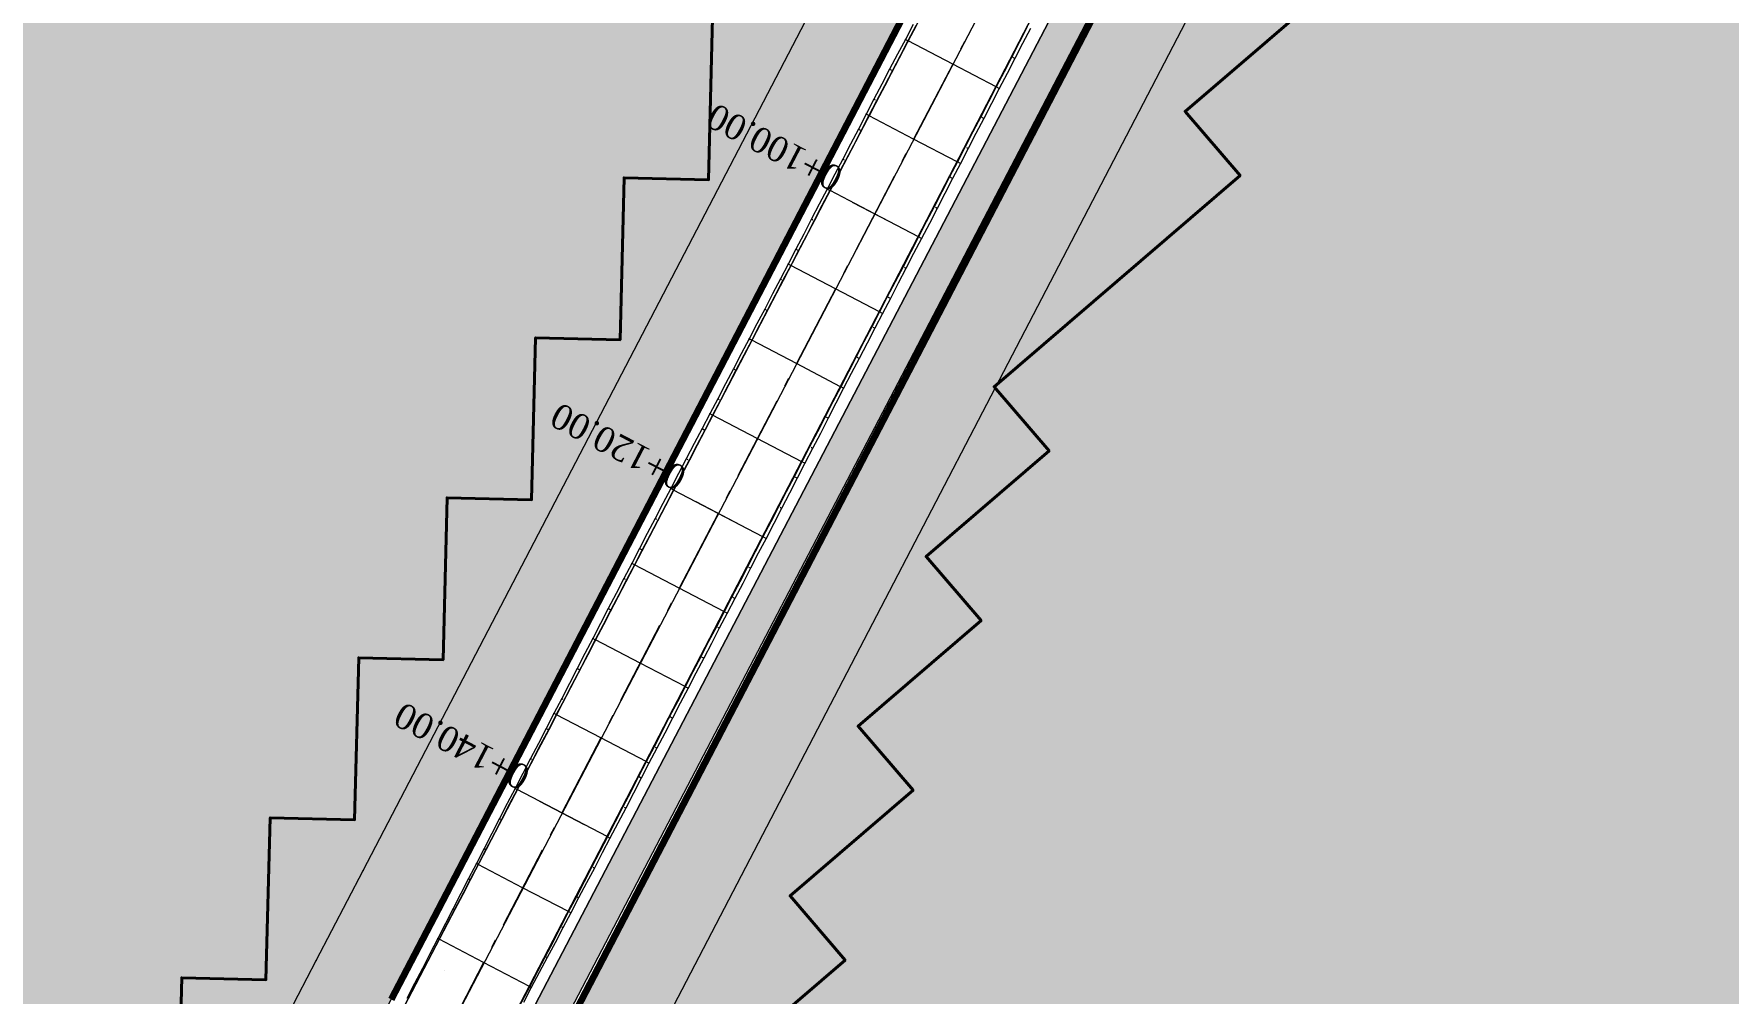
# Model space of a CAD drawing. Header units: metres. Extents: x 478603 to 489313, y 4282657 to 4289463.
# Drawn here: x 479404.6 to 479504.9, y 4286984.5 to 4287041.3 of the extents above; entities that cross this region are included whole.
import ezdxf

# ---------------------------------------------------------------- set-up
doc = ezdxf.new("R2010")
doc.units = ezdxf.units.M
for name, color, linetype, lineweight in [('ADAKENARI', 18, 'Continuous', 0), ('EKS_2', 5, 'Continuous', 0), ('EKSENLER', 3, 'Continuous', 0), ('HDA_2', 30, 'Continuous', 0), ('HDO_2', 30, 'Continuous', 0), ('KALDIRIM', 11, 'Continuous', 0), ('KYA_2', 1, 'Continuous', 20), ('KYO_2', 1, 'Continuous', 20), ('P_U_KNL', 143, 'Continuous', 0), ('PARSEL_ALAN', 254, 'Continuous', 0), ('PARSEL_SERA_ALAN', 9, 'Continuous', 40), ('PL_ALİNMAN', 1, 'Continuous', 0), ('PL_ENKESIT', 1, 'Continuous', 0), ('PL_KM', 4, 'Continuous', 0), ('PL_KMYAZI', 30, 'Continuous', 0), ('RAKORDMAN', 3, 'Continuous', 0), ('SEV_KYA_HDA', 3, 'Continuous', 0), ('SEV_KYO_HDO', 3, 'Continuous', 0), ('SNR_YAPIYAK', 18, 'Continuous', 0), ('YKA_2', 33, 'Continuous', 0), ('YKO_2', 33, 'Continuous', 0)]:
    doc.layers.add(name, color=color, linetype=linetype, lineweight=lineweight)
doc.styles.get("Standard").update_dxf_attribs({"font": 'times.ttf'})

msp = doc.modelspace()

# ---------------------------------------------------------------- hatches: boundary and pattern name
at = {"layer": 'P_U_KNL'}
msp.add_hatch(color=256, dxfattribs=at).paths.add_polyline_path([(479495.51, 4287101.89), (479494.67, 4287099.83), (479493.76, 4287097.81), (479492.76, 4287095.81), (479424.37, 4286964.91), (479323.79, 4286772.4), (479321.69, 4286767.97), (479319.96, 4286763.36), (479318.6, 4286758.63), (479317.63, 4286753.81), (479317.05, 4286748.92), (479316.86, 4286744), (479317.07, 4286739.09), (479317.68, 4286734.21), (479318.68, 4286729.39), (479320.06, 4286724.66), (479321.82, 4286720.07), (479323.95, 4286715.63), (479326.42, 4286711.38), (479329.23, 4286707.34), (479332.36, 4286703.54), (479335.78, 4286700), (479339.48, 4286696.76), (479343.41, 4286693.83), (479368.04, 4286676.98), (479369.17, 4286678.63), (479344.57, 4286695.46), (479340.74, 4286698.31), (479337.16, 4286701.45), (479333.85, 4286704.87), (479330.83, 4286708.55), (479328.11, 4286712.45), (479325.72, 4286716.57), (479323.66, 4286720.86), (479321.96, 4286725.3), (479320.62, 4286729.87), (479319.65, 4286734.53), (479319.07, 4286739.26), (479318.86, 4286744.01), (479319.04, 4286748.77), (479319.6, 4286753.49), (479320.54, 4286758.16), (479321.86, 4286762.73), (479323.54, 4286767.18), (479325.58, 4286771.51), (479426.15, 4286963.99), (479434.01, 4286979.05), (479438.91, 4286934.31), (479439.57, 4286929.81), (479440.57, 4286925.36), (479441.9, 4286920.99), (479443.56, 4286916.74), (479445.53, 4286912.62), (479447.8, 4286908.66), (479450.36, 4286904.88), (479453.18, 4286901.32), (479563.64, 4286772.19), (479564.25, 4286771.49), (479564.87, 4286770.78), (479565.5, 4286770.09), (479566.13, 4286769.4), (479566.77, 4286768.72), (479567.42, 4286768.04), (479568.08, 4286767.37), (479568.74, 4286766.71), (479589.57, 4286746.06), (479590.98, 4286747.48), (479570.15, 4286768.13), (479569.5, 4286768.78), (479568.86, 4286769.43), (479568.23, 4286770.09), (479567.6, 4286770.76), (479566.98, 4286771.44), (479566.37, 4286772.12), (479565.76, 4286772.8), (479565.16, 4286773.5), (479454.72, 4286902.59), (479451.97, 4286906.06), (479449.49, 4286909.72), (479447.3, 4286913.55), (479445.4, 4286917.53), (479443.8, 4286921.65), (479442.51, 4286925.87), (479441.54, 4286930.18), (479440.89, 4286934.56), (479435.68, 4286982.24), (479494.54, 4287094.9), (479495.56, 4287096.95), (479496.51, 4287099.04), (479497.38, 4287101.17), (479497.66, 4287101.94), (479495.73, 4287102.5)])
at = {"layer": 'PARSEL_ALAN'}
for points in [[(479399.4, 4286933.73), (479405.09, 4286944.62), (479409.71, 4286953.49), (479425.73, 4286984.15), (479428.51, 4286989.47), (479491.3, 4287110.04), (479490.44, 4287118.34), (479469.54, 4287142.67), (479288.02, 4287147.27), (479271.78, 4287100.28), (479266.55, 4287102.39), (479233.89, 4287039.6), (479214.83, 4286998.4)], [(479592.62, 4286750.32), (479589.1, 4286749.77), (479566.59, 4286772.32), (479454.72, 4286902.59), (479447.56, 4286913.69), (479444.08, 4286921.74), (479442.8, 4286925.95), (479441.19, 4286934.6), (479436.14, 4286978.83), (479435.99, 4286982.18), (479498.19, 4287101.62), (479503.67, 4287102.19), (479660.51, 4286910.63), (479663.1, 4286885.21)]]:
    msp.add_hatch(color=256, dxfattribs=at).paths.add_polyline_path(points)
at = {"layer": 'PARSEL_SERA_ALAN'}
for points in [[(479467.14, 4287135.44), (479465.74, 4287080.15), (479460.74, 4287080.27), (479460.5, 4287070.68), (479455.5, 4287070.8), (479455.01, 4287051.61), (479450.02, 4287051.73), (479449.77, 4287042.14), (479444.77, 4287042.26), (479444.53, 4287032.67), (479439.53, 4287032.79), (479439.29, 4287023.2), (479434.29, 4287023.32), (479434.05, 4287013.73), (479429.05, 4287013.85), (479428.81, 4287004.26), (479423.81, 4287004.38), (479423.57, 4286994.79), (479418.57, 4286994.91), (479418.32, 4286985.32), (479413.33, 4286985.44), (479413.08, 4286975.84), (479408.09, 4286975.97), (479407.84, 4286966.37), (479402.84, 4286966.5), (479402.6, 4286956.9), (479397.6, 4286957.03), (479397.36, 4286947.43), (479377.37, 4286947.94), (479377.61, 4286957.54), (479347.62, 4286958.3), (479347.86, 4286967.89), (479317.87, 4286968.65), (479318.11, 4286978.25), (479288.12, 4286979.01), (479288.37, 4286988.61), (479258.38, 4286989.37), (479258.62, 4286998.96), (479228.63, 4286999.72), (479228.87, 4287009.32), (479233.87, 4287009.19), (479234.36, 4287028.39), (479239.35, 4287028.26), (479239.6, 4287037.86), (479244.6, 4287037.73), (479244.84, 4287047.33), (479249.84, 4287047.2), (479250.08, 4287056.8), (479255.08, 4287056.67), (479255.32, 4287066.27), (479260.32, 4287066.14), (479260.56, 4287075.74), (479265.56, 4287075.61), (479265.8, 4287085.21), (479270.8, 4287085.08), (479275.8, 4287084.95), (479276.04, 4287094.55), (479281.04, 4287094.43), (479281.29, 4287104.02), (479286.28, 4287103.9), (479286.77, 4287123.09), (479291.77, 4287122.96), (479292.25, 4287142.16), (479467.2, 4287137.73)], [(479461.8, 4286902.1), (479476.36, 4286914.61), (479447.05, 4286948.75), (479454.33, 4286955.01), (479444.56, 4286966.39), (479451.84, 4286972.64), (479445.33, 4286980.23), (479452.61, 4286986.48), (479449.35, 4286990.28), (479456.64, 4286996.53), (479453.38, 4287000.32), (479460.66, 4287006.58), (479457.41, 4287010.37), (479464.69, 4287016.62), (479461.43, 4287020.42), (479476, 4287032.93), (479472.74, 4287036.72), (479487.31, 4287049.23), (479480.79, 4287056.81), (479495.36, 4287069.32), (479492.1, 4287073.12), (479499.39, 4287079.37), (479506.67, 4287085.62), (479594.62, 4286983.2), (479587.33, 4286976.95), (479655.74, 4286897.29), (479648.46, 4286891.03), (479654.97, 4286883.45), (479647.69, 4286877.19), (479650.94, 4286873.4), (479636.38, 4286860.89), (479639.63, 4286857.1), (479632.35, 4286850.84), (479635.61, 4286847.05), (479628.33, 4286840.8), (479631.58, 4286837), (479617.02, 4286824.49), (479620.27, 4286820.7), (479612.99, 4286814.45), (479616.25, 4286810.65), (479608.96, 4286804.4), (479612.22, 4286800.61), (479597.66, 4286788.1), (479600.91, 4286784.31), (479593.63, 4286778.05), (479596.89, 4286774.26), (479589.6, 4286768), (479576.57, 4286783.18), (479569.29, 4286776.92)]]:
    msp.add_hatch(color=256, dxfattribs=at).paths.add_polyline_path(points)

# ---------------------------------------------------------------- linework, layer by layer
at = {"layer": 'ADAKENARI', "lineweight": 100}
for p, q in [((479491.3, 4287110.04), (479428.51, 4286989.47)), ((479435.99, 4286982.18), (479498.19, 4287101.62)), ((479428.51, 4286989.47), (479425.73, 4286984.15))]:
    msp.add_line(p, q, dxfattribs=at)
at = {"layer": 'EKS_2'}
for p in [(479458.99, 4287039.51, 922.11), (479456.67, 4287035.08, 922.2), (479454.36, 4287030.65, 922.28), (479452.04, 4287026.22, 922.37), (479449.73, 4287021.79, 922.46), (479447.41, 4287017.35, 922.54), (479445.1, 4287012.92, 922.63), (479442.78, 4287008.49, 922.71), (479440.47, 4287004.06, 922.8), (479438.15, 4286999.63, 922.89), (479435.84, 4286995.2, 922.97), (479433.52, 4286990.76, 923.06), (479431.21, 4286986.33, 923.14)]:
    msp.add_point(p, dxfattribs=at)
at = {"layer": 'EKSENLER'}
msp.add_line((479500.65, 4287119.29), (479303.07, 4286740.8), dxfattribs=at)
at = {"layer": 'HDA_2'}
msp.add_polyline3d([(479456.8, 4287041.79, 921.98), (479456.33, 4287040.9, 922), (479455.87, 4287040.01, 922.02), (479455.41, 4287039.13, 922.04), (479454.95, 4287038.24, 922.05), (479454.48, 4287037.35, 922.07), (479454.02, 4287036.47, 922.09), (479453.56, 4287035.58, 922.1), (479453.1, 4287034.69, 922.12), (479452.63, 4287033.81, 922.14), (479452.17, 4287032.92, 922.16), (479451.71, 4287032.04, 922.17), (479451.24, 4287031.15, 922.19), (479450.78, 4287030.26, 922.21), (479450.32, 4287029.38, 922.23), (479449.86, 4287028.49, 922.24), (479449.39, 4287027.6, 922.26), (479448.93, 4287026.72, 922.28), (479448.47, 4287025.83, 922.29), (479448, 4287024.94, 922.31), (479447.54, 4287024.06, 922.33), (479447.08, 4287023.17, 922.35), (479446.62, 4287022.28, 922.36), (479446.15, 4287021.4, 922.38), (479445.69, 4287020.51, 922.4), (479445.23, 4287019.62, 922.41), (479444.77, 4287018.74, 922.43), (479444.3, 4287017.85, 922.45), (479443.84, 4287016.97, 922.47), (479443.38, 4287016.08, 922.48), (479442.91, 4287015.19, 922.5), (479442.45, 4287014.31, 922.52), (479441.99, 4287013.42, 922.54), (479441.53, 4287012.53, 922.55), (479441.06, 4287011.65, 922.57), (479440.6, 4287010.76, 922.59), (479440.14, 4287009.87, 922.6), (479439.67, 4287008.99, 922.62), (479439.21, 4287008.1, 922.64), (479438.75, 4287007.21, 922.66), (479438.29, 4287006.33, 922.67), (479437.82, 4287005.44, 922.69), (479437.36, 4287004.55, 922.71), (479436.9, 4287003.67, 922.73), (479436.44, 4287002.78, 922.74), (479435.97, 4287001.89, 922.76), (479435.51, 4287001.01, 922.78), (479435.05, 4287000.12, 922.79), (479434.58, 4286999.24, 922.81), (479434.12, 4286998.35, 922.83), (479433.66, 4286997.46, 922.85), (479433.2, 4286996.58, 922.86), (479432.73, 4286995.69, 922.88), (479432.27, 4286994.8, 922.9), (479431.81, 4286993.92, 922.91), (479431.34, 4286993.03, 922.93), (479430.88, 4286992.14, 922.95), (479430.42, 4286991.26, 922.97), (479429.96, 4286990.37, 922.98), (479429.49, 4286989.48, 923), (479429.03, 4286988.6, 923.02), (479428.57, 4286987.71, 923.04), (479428.11, 4286986.82, 923.05), (479427.64, 4286985.94, 923.07), (479427.18, 4286985.05, 923.09), (479426.72, 4286984.17, 923.1)], dxfattribs=at)
for p in [(479456.33, 4287040.9, 922), (479454.02, 4287036.47, 922.09), (479451.71, 4287032.04, 922.17), (479449.39, 4287027.6, 922.26), (479447.08, 4287023.17, 922.35), (479444.77, 4287018.74, 922.43), (479442.45, 4287014.31, 922.52), (479440.14, 4287009.87, 922.6), (479437.82, 4287005.44, 922.69), (479435.51, 4287001.01, 922.78), (479433.2, 4286996.58, 922.86), (479430.88, 4286992.14, 922.95), (479428.57, 4286987.71, 923.04)]:
    msp.add_point(p, dxfattribs=at)
at = {"layer": 'HDO_2'}
msp.add_polyline3d([(479463.4, 4287041.72, 921.93), (479462.94, 4287040.83, 921.95), (479462.48, 4287039.95, 921.97), (479462.02, 4287039.06, 921.99), (479461.56, 4287038.17, 922), (479461.1, 4287037.28, 922.02), (479460.64, 4287036.4, 922.04), (479460.18, 4287035.51, 922.05), (479459.72, 4287034.62, 922.07), (479459.26, 4287033.73, 922.09), (479458.8, 4287032.84, 922.11), (479458.34, 4287031.96, 922.12), (479457.88, 4287031.07, 922.14), (479457.42, 4287030.18, 922.16), (479456.96, 4287029.29, 922.17), (479456.5, 4287028.41, 922.19), (479456.04, 4287027.52, 922.21), (479455.57, 4287026.63, 922.23), (479455.11, 4287025.74, 922.24), (479454.65, 4287024.86, 922.26), (479454.19, 4287023.97, 922.28), (479453.73, 4287023.08, 922.29), (479453.27, 4287022.19, 922.31), (479452.81, 4287021.3, 922.33), (479452.35, 4287020.42, 922.35), (479451.89, 4287019.53, 922.36), (479451.43, 4287018.64, 922.38), (479450.97, 4287017.75, 922.4), (479450.51, 4287016.87, 922.42), (479450.05, 4287015.98, 922.43), (479449.59, 4287015.09, 922.45), (479449.13, 4287014.2, 922.47), (479448.67, 4287013.31, 922.48), (479448.21, 4287012.43, 922.5), (479447.75, 4287011.54, 922.52), (479447.29, 4287010.65, 922.54), (479446.83, 4287009.76, 922.55), (479446.37, 4287008.88, 922.57), (479445.91, 4287007.99, 922.59), (479445.45, 4287007.1, 922.6), (479444.99, 4287006.21, 922.62), (479444.53, 4287005.33, 922.64), (479444.06, 4287004.44, 922.66), (479443.6, 4287003.55, 922.67), (479443.14, 4287002.66, 922.69), (479442.68, 4287001.77, 922.71), (479442.22, 4287000.89, 922.72), (479441.76, 4287000, 922.74), (479441.3, 4286999.11, 922.76), (479440.84, 4286998.22, 922.78), (479440.38, 4286997.34, 922.79), (479439.92, 4286996.45, 922.81), (479439.46, 4286995.56, 922.83), (479439, 4286994.67, 922.84), (479438.54, 4286993.78, 922.86), (479438.08, 4286992.9, 922.88), (479437.62, 4286992.01, 922.9), (479437.16, 4286991.12, 922.91), (479436.7, 4286990.23, 922.93), (479436.24, 4286989.35, 922.95), (479435.78, 4286988.46, 922.96), (479435.32, 4286987.57, 922.98), (479434.86, 4286986.68, 923), (479434.4, 4286985.8, 923.02), (479433.94, 4286984.91, 923.03), (479433.48, 4286984.02, 923.05)], dxfattribs=at)
for p in [(479461.56, 4287038.17, 922), (479459.26, 4287033.73, 922.09), (479456.96, 4287029.29, 922.17), (479454.65, 4287024.86, 922.26), (479452.35, 4287020.42, 922.35), (479450.05, 4287015.98, 922.43), (479447.75, 4287011.54, 922.52), (479445.45, 4287007.1, 922.6), (479443.14, 4287002.66, 922.69), (479440.84, 4286998.22, 922.78), (479438.54, 4286993.78, 922.86), (479436.24, 4286989.35, 922.95), (479433.94, 4286984.91, 923.03)]:
    msp.add_point(p, dxfattribs=at)
at = {"layer": 'KALDIRIM'}
for p, q in [((479491.76, 4287108.73), (479141.95, 4286438.66)), ((479432.85, 4286982.9), (479495.47, 4287103.56))]:
    msp.add_line(p, q, dxfattribs=at)
msp.add_arc((479424.46, 4286988.19), 5, 332.4142, 332.4897, dxfattribs=at)
at = {"layer": 'KYA_2'}
msp.add_polyline3d([(479456.64, 4287041.87, 923.73), (479456.18, 4287040.98, 923.76), (479455.72, 4287040.1, 923.79), (479455.25, 4287039.21, 923.81), (479454.79, 4287038.32, 923.84), (479454.32, 4287037.44, 923.86), (479453.86, 4287036.55, 923.89), (479453.4, 4287035.66, 923.91), (479452.93, 4287034.78, 923.93), (479452.47, 4287033.89, 923.95), (479452.01, 4287033.01, 923.97), (479451.55, 4287032.12, 923.99), (479451.08, 4287031.23, 923.99), (479450.62, 4287030.35, 924), (479450.16, 4287029.46, 924), (479449.7, 4287028.57, 924.01), (479449.24, 4287027.68, 924.02), (479448.78, 4287026.8, 924.03), (479448.31, 4287025.91, 924.04), (479447.85, 4287025.02, 924.05), (479447.39, 4287024.14, 924.07), (479446.93, 4287023.25, 924.08), (479446.46, 4287022.36, 924.11), (479446, 4287021.48, 924.14), (479445.53, 4287020.59, 924.17), (479445.07, 4287019.71, 924.2), (479444.61, 4287018.82, 924.23), (479444.14, 4287017.94, 924.26), (479443.68, 4287017.05, 924.29), (479443.21, 4287016.16, 924.32), (479442.75, 4287015.28, 924.34), (479442.29, 4287014.39, 924.37), (479441.82, 4287013.5, 924.38), (479441.36, 4287012.62, 924.4), (479440.9, 4287011.73, 924.41), (479440.44, 4287010.84, 924.42), (479439.98, 4287009.96, 924.43), (479439.51, 4287009.07, 924.42), (479439.05, 4287008.18, 924.42), (479438.59, 4287007.3, 924.42), (479438.13, 4287006.41, 924.41), (479437.67, 4287005.52, 924.41), (479437.21, 4287004.63, 924.4), (479436.75, 4287003.74, 924.39), (479436.29, 4287002.86, 924.38), (479435.83, 4287001.97, 924.37), (479435.37, 4287001.08, 924.36), (479434.91, 4287000.19, 924.35), (479434.45, 4286999.31, 924.35), (479433.99, 4286998.42, 924.34), (479433.53, 4286997.53, 924.33), (479433.07, 4286996.64, 924.32), (479432.61, 4286995.75, 924.28), (479432.15, 4286994.87, 924.24), (479431.69, 4286993.98, 924.2), (479431.24, 4286993.09, 924.16), (479430.78, 4286992.2, 924.12), (479430.32, 4286991.31, 924.08), (479429.86, 4286990.42, 924.04), (479429.41, 4286989.53, 924), (479428.95, 4286988.64, 923.96), (479428.49, 4286987.75, 923.92), (479428.03, 4286986.86, 923.88), (479427.58, 4286985.98, 923.84), (479427.12, 4286985.09, 923.8), (479426.66, 4286984.2, 923.76)], dxfattribs=at)
for p in [(479456.18, 4287040.98, 923.76), (479453.86, 4287036.55, 923.89), (479451.55, 4287032.12, 923.99), (479449.24, 4287027.68, 924.02), (479446.93, 4287023.25, 924.08), (479444.61, 4287018.82, 924.23), (479442.29, 4287014.39, 924.37), (479439.98, 4287009.96, 924.43), (479437.67, 4287005.52, 924.41), (479435.37, 4287001.08, 924.36), (479433.07, 4286996.64, 924.32), (479430.78, 4286992.2, 924.12), (479428.49, 4286987.75, 923.92)]:
    msp.add_point(p, dxfattribs=at)
at = {"layer": 'KYO_2'}
msp.add_polyline3d([(479463.58, 4287041.63, 923.95), (479463.12, 4287040.74, 923.97), (479462.66, 4287039.85, 924), (479462.2, 4287038.96, 924.02), (479461.74, 4287038.08, 924.04), (479461.28, 4287037.19, 924.07), (479460.82, 4287036.3, 924.09), (479460.36, 4287035.41, 924.11), (479459.9, 4287034.52, 924.13), (479459.44, 4287033.64, 924.15), (479458.98, 4287032.75, 924.16), (479458.52, 4287031.86, 924.18), (479458.06, 4287030.97, 924.19), (479457.6, 4287030.09, 924.2), (479457.14, 4287029.2, 924.21), (479456.67, 4287028.31, 924.22), (479456.21, 4287027.42, 924.23), (479455.75, 4287026.54, 924.23), (479455.29, 4287025.65, 924.24), (479454.83, 4287024.76, 924.25), (479454.37, 4287023.88, 924.26), (479453.91, 4287022.99, 924.27), (479453.45, 4287022.1, 924.27), (479452.98, 4287021.21, 924.28), (479452.52, 4287020.33, 924.29), (479452.06, 4287019.44, 924.32), (479451.6, 4287018.55, 924.34), (479451.15, 4287017.66, 924.37), (479450.69, 4287016.77, 924.4), (479450.23, 4287015.89, 924.42), (479449.77, 4287015, 924.45), (479449.31, 4287014.11, 924.48), (479448.85, 4287013.22, 924.5), (479448.39, 4287012.33, 924.53), (479447.93, 4287011.44, 924.56), (479447.47, 4287010.56, 924.57), (479447.01, 4287009.67, 924.59), (479446.55, 4287008.78, 924.6), (479446.09, 4287007.89, 924.62), (479445.63, 4287007.01, 924.63), (479445.16, 4287006.12, 924.62), (479444.7, 4287005.23, 924.61), (479444.24, 4287004.35, 924.6), (479443.77, 4287003.46, 924.6), (479443.31, 4287002.57, 924.59), (479442.85, 4287001.69, 924.59), (479442.39, 4287000.8, 924.6), (479441.93, 4286999.91, 924.6), (479441.47, 4286999.03, 924.61), (479441, 4286998.14, 924.61), (479440.54, 4286997.25, 924.61), (479440.08, 4286996.36, 924.61), (479439.62, 4286995.48, 924.6), (479439.16, 4286994.59, 924.6), (479438.69, 4286993.7, 924.6), (479438.23, 4286992.82, 924.56), (479437.77, 4286991.93, 924.53), (479437.3, 4286991.05, 924.49), (479436.83, 4286990.16, 924.45), (479436.37, 4286989.28, 924.42), (479435.9, 4286988.39, 924.36), (479435.44, 4286987.51, 924.3), (479434.97, 4286986.63, 924.25), (479434.5, 4286985.74, 924.19), (479434.03, 4286984.86, 924.14), (479433.57, 4286983.97, 924.09)], dxfattribs=at)
for p in [(479461.74, 4287038.08, 924.04), (479459.44, 4287033.64, 924.15), (479457.14, 4287029.2, 924.21), (479454.83, 4287024.76, 924.25), (479452.52, 4287020.33, 924.29), (479450.23, 4287015.89, 924.42), (479447.93, 4287011.44, 924.56), (479445.63, 4287007.01, 924.63), (479443.31, 4287002.57, 924.59), (479441, 4286998.14, 924.61), (479438.69, 4286993.7, 924.6), (479436.37, 4286989.28, 924.42), (479434.03, 4286984.86, 924.14)]:
    msp.add_point(p, dxfattribs=at)
at = {"layer": 'P_U_KNL'}
for points in [[(479565.16, 4286773.5, 0), (479454.72, 4286902.59, 0), (479451.97, 4286906.06, 0), (479449.49, 4286909.72, 0), (479447.3, 4286913.55, 0), (479445.4, 4286917.53, 0), (479443.8, 4286921.65, 0), (479442.51, 4286925.87, 0), (479441.54, 4286930.18, 0), (479440.89, 4286934.56, 0), (479435.68, 4286982.24, 0), (479494.54, 4287094.9, 0), (479495.56, 4287096.95, 0), (479496.51, 4287099.04, 0), (479497.38, 4287101.17, 0), (479497.66, 4287101.94, 0), (479495.73, 4287102.5, 80.51), (479495.51, 4287101.89, 0), (479495.51, 4287101.89, 0), (479494.67, 4287099.83, 0), (479493.76, 4287097.81, 0), (479492.76, 4287095.81, 0), (479424.37, 4286964.91, 0), (479323.79, 4286772.4, 0)], [(479565.16, 4286773.5, 0), (479454.72, 4286902.59, 0), (479451.97, 4286906.06, 0), (479449.49, 4286909.72, 0), (479447.3, 4286913.55, 0), (479445.4, 4286917.53, 0), (479443.8, 4286921.65, 0), (479442.51, 4286925.87, 0), (479441.54, 4286930.18, 0), (479440.89, 4286934.56, 0), (479435.68, 4286982.24, 0), (479494.54, 4287094.9, 0), (479495.56, 4287096.95, 0), (479496.51, 4287099.04, 0), (479497.38, 4287101.17, 0), (479497.66, 4287101.94, 0), (479495.73, 4287102.5, 80.51), (479495.51, 4287101.89, 0), (479495.51, 4287101.89, 0), (479494.67, 4287099.83, 0), (479493.76, 4287097.81, 0), (479492.76, 4287095.81, 0), (479424.37, 4286964.91, 0), (479323.79, 4286772.4, 0)], [(479565.16, 4286773.5, 0), (479454.72, 4286902.59, 0), (479451.97, 4286906.06, 0), (479449.49, 4286909.72, 0), (479447.3, 4286913.55, 0), (479445.4, 4286917.53, 0), (479443.8, 4286921.65, 0), (479442.51, 4286925.87, 0), (479441.54, 4286930.18, 0), (479440.89, 4286934.56, 0), (479435.68, 4286982.24, 0), (479494.54, 4287094.9, 0), (479495.56, 4287096.95, 0), (479496.51, 4287099.04, 0), (479497.38, 4287101.17, 0), (479497.66, 4287101.94, 0), (479495.73, 4287102.5, 0), (479495.51, 4287101.89, 0), (479495.51, 4287101.89, 0), (479494.67, 4287099.83, 0), (479493.76, 4287097.81, 0), (479492.76, 4287095.81, 0), (479424.37, 4286964.91, 0), (479323.79, 4286772.4, 0)], [(479323.79, 4286772.4, 0), (479424.37, 4286964.91, 0), (479492.76, 4287095.81, 0), (479493.76, 4287097.81, 0), (479494.67, 4287099.83, 0), (479495.51, 4287101.89, 0), (479495.73, 4287102.5, 0)], [(479435.68, 4286982.24, 0), (479494.54, 4287094.9, 0), (479495.56, 4287096.95, 0), (479496.51, 4287099.04, 0), (479497.38, 4287101.17, 0), (479497.66, 4287101.94, 0)], [(479435.99, 4286982.18, 0), (479494.81, 4287094.77, 0), (479495.83, 4287096.82, 0), (479496.79, 4287098.92, 0), (479497.66, 4287101.06, 0), (479497.95, 4287101.85, 0)]]:
    msp.add_polyline3d(points, dxfattribs=at)
at = {"layer": 'PARSEL_ALAN'}
for points in [[(479399.4, 4286933.73, 924.04), (479405.09, 4286944.62, 923.53), (479409.71, 4286953.49, 923.03), (479425.73, 4286984.15, 923.71), (479428.51, 4286989.47, 923.94), (479491.3, 4287110.04, 918.16), (479490.44, 4287118.34, 919.38), (479469.54, 4287142.67, 921.12), (479288.02, 4287147.27, 904.23), (479271.78, 4287100.28, 902.75), (479266.55, 4287102.39, 902.41), (479233.89, 4287039.6, 901.23), (479214.83, 4286998.4, 900.83), (479399.4, 4286933.73, 924.04)], [(479399.4, 4286933.73, 0), (479405.09, 4286944.62, 0), (479409.71, 4286953.49, 0), (479425.73, 4286984.15, 0), (479428.51, 4286989.47, 0), (479491.3, 4287110.04, 0), (479490.44, 4287118.34, 0), (479469.54, 4287142.67, 0), (479288.02, 4287147.27, 0), (479271.78, 4287100.28, 0), (479266.55, 4287102.39, 0), (479233.89, 4287039.6, 0), (479214.83, 4286998.4, 0), (479399.4, 4286933.73, 0)], [(479592.62, 4286750.32, 934.5), (479589.1, 4286749.77, 934.2), (479566.59, 4286772.32, 931.19), (479454.72, 4286902.59, 926.34), (479447.56, 4286913.69, 925.59), (479444.08, 4286921.74, 925.17), (479442.8, 4286925.95, 924.92), (479441.19, 4286934.6, 924.69), (479436.14, 4286978.83, 924.1), (479435.99, 4286982.18, 924.18), (479498.19, 4287101.62, 916.73), (479503.67, 4287102.19, 917.71), (479660.51, 4286910.63, 931.54), (479663.1, 4286885.21, 932.59), (479592.62, 4286750.32, 934.5)], [(479592.62, 4286750.32, 0), (479589.1, 4286749.77, 0), (479566.59, 4286772.32, 0), (479454.72, 4286902.59, 0), (479447.56, 4286913.69, 0), (479444.08, 4286921.74, 0), (479442.8, 4286925.95, 0), (479441.19, 4286934.6, 0), (479436.14, 4286978.83, 0), (479435.99, 4286982.18, 0), (479498.19, 4287101.62, 0), (479503.67, 4287102.19, 0), (479660.51, 4286910.63, 0), (479663.1, 4286885.21, 0), (479592.62, 4286750.32, 0)]]:
    msp.add_polyline3d(points, close=True, dxfattribs=at)
at = {"layer": 'PARSEL_SERA_ALAN'}
for points in [[(479467.14, 4287135.44, 0), (479465.74, 4287080.15, 0), (479460.74, 4287080.27, 0), (479460.5, 4287070.68, 0), (479455.5, 4287070.8, 0), (479455.01, 4287051.61, 0), (479450.02, 4287051.73, 0), (479449.77, 4287042.14, 0), (479444.77, 4287042.26, 0), (479444.53, 4287032.67, 0), (479439.53, 4287032.79, 0), (479439.29, 4287023.2, 0), (479434.29, 4287023.32, 0), (479434.05, 4287013.73, 0), (479429.05, 4287013.85, 0), (479428.81, 4287004.26, 0), (479423.81, 4287004.38, 0), (479423.57, 4286994.79, 0), (479418.57, 4286994.91, 0), (479418.32, 4286985.32, 0), (479413.33, 4286985.44, 0), (479413.08, 4286975.84, 0)], [(479467.14, 4287135.44, 0), (479465.74, 4287080.15, 0), (479460.74, 4287080.27, 0), (479460.5, 4287070.68, 0), (479455.5, 4287070.8, 0), (479455.01, 4287051.61, 0), (479450.02, 4287051.73, 0), (479449.77, 4287042.14, 0), (479444.77, 4287042.26, 0), (479444.53, 4287032.67, 0), (479439.53, 4287032.79, 0), (479439.29, 4287023.2, 0), (479434.29, 4287023.32, 0), (479434.05, 4287013.73, 0), (479429.05, 4287013.85, 0), (479428.81, 4287004.26, 0), (479423.81, 4287004.38, 0), (479423.57, 4286994.79, 0), (479418.57, 4286994.91, 0), (479418.32, 4286985.32, 0), (479413.33, 4286985.44, 0), (479413.08, 4286975.84, 0)], [(479445.33, 4286980.23, 0), (479452.61, 4286986.48, 0), (479449.35, 4286990.28, 0), (479456.64, 4286996.53, 0), (479453.38, 4287000.32, 0), (479460.66, 4287006.58, 0), (479457.41, 4287010.37, 0), (479464.69, 4287016.62, 0), (479461.43, 4287020.42, 0), (479476, 4287032.93, 0), (479472.74, 4287036.72, 0), (479487.31, 4287049.23, 0), (479480.79, 4287056.81, 0), (479495.36, 4287069.32, 0), (479492.1, 4287073.12, 0), (479499.39, 4287079.37, 0), (479506.67, 4287085.62, 0), (479594.62, 4286983.2, 0)], [(479445.33, 4286980.23, 0), (479452.61, 4286986.48, 0), (479449.35, 4286990.28, 0), (479456.64, 4286996.53, 0), (479453.38, 4287000.32, 0), (479460.66, 4287006.58, 0), (479457.41, 4287010.37, 0), (479464.69, 4287016.62, 0), (479461.43, 4287020.42, 0), (479476, 4287032.93, 0), (479472.74, 4287036.72, 0), (479487.31, 4287049.23, 0), (479480.79, 4287056.81, 0), (479495.36, 4287069.32, 0), (479492.1, 4287073.12, 0), (479499.39, 4287079.37, 0), (479506.67, 4287085.62, 0), (479594.62, 4286983.2, 0)]]:
    msp.add_polyline3d(points, dxfattribs=at)
at = {"layer": 'PL_ALİNMAN'}
for p, q in [((479459.68, 4287040.84), (479459.45, 4287040.4)), ((479458.99, 4287039.51), (479456.67, 4287035.08)), ((479456.21, 4287034.2), (479455.98, 4287033.75)), ((479455.52, 4287032.87), (479453.2, 4287028.43)), ((479452.74, 4287027.55), (479452.51, 4287027.11)), ((479452.04, 4287026.22), (479449.73, 4287021.79)), ((479449.27, 4287020.9), (479449.03, 4287020.46)), ((479448.57, 4287019.57), (479446.26, 4287015.14)), ((479445.79, 4287014.25), (479445.56, 4287013.81)), ((479445.1, 4287012.92), (479442.78, 4287008.49)), ((479442.32, 4287007.6), (479442.09, 4287007.16)), ((479441.63, 4287006.28), (479439.31, 4287001.84)), ((479438.85, 4287000.96), (479438.62, 4287000.51)), ((479438.15, 4286999.63), (479435.84, 4286995.2)), ((479435.38, 4286994.31), (479435.15, 4286993.87)), ((479434.68, 4286992.98), (479432.37, 4286988.55)), ((479431.9, 4286987.66), (479431.67, 4286987.22)), ((479431.21, 4286986.33), (479428.9, 4286981.9))]:
    msp.add_line(p, q, dxfattribs=at)
at = {"layer": 'PL_ENKESIT'}
for points in [[(479461.74, 4287038.08, 924.04), (479461.56, 4287038.17, 922), (479461.55, 4287038.18, 922.05), (479458.99, 4287039.51, 922.11), (479456.34, 4287040.9, 922.05), (479456.33, 4287040.9, 922), (479456.18, 4287040.98, 923.76)], [(479459.44, 4287033.64, 924.15), (479459.26, 4287033.73, 922.09), (479459.25, 4287033.74, 922.14), (479456.67, 4287035.08, 922.2), (479454.03, 4287036.46, 922.14), (479454.02, 4287036.47, 922.09), (479453.86, 4287036.55, 923.89)], [(479457.14, 4287029.2, 924.21), (479456.96, 4287029.29, 922.17), (479456.95, 4287029.3, 922.22), (479454.36, 4287030.65, 922.28), (479451.72, 4287032.03, 922.22), (479451.71, 4287032.04, 922.17), (479451.55, 4287032.12, 923.99)], [(479454.83, 4287024.76, 924.25), (479454.65, 4287024.86, 922.26), (479454.64, 4287024.86, 922.31), (479452.04, 4287026.22, 922.37), (479449.4, 4287027.6, 922.31), (479449.39, 4287027.6, 922.26), (479449.24, 4287027.68, 924.02)], [(479452.52, 4287020.33, 924.29), (479452.35, 4287020.42, 922.35), (479452.34, 4287020.42, 922.4), (479449.73, 4287021.79, 922.46), (479447.09, 4287023.17, 922.4), (479447.08, 4287023.17, 922.35), (479446.93, 4287023.25, 924.08)], [(479450.23, 4287015.89, 924.42), (479450.05, 4287015.98, 922.43), (479450.04, 4287015.98, 922.48), (479447.41, 4287017.35, 922.54), (479444.77, 4287018.73, 922.48), (479444.77, 4287018.74, 922.43), (479444.61, 4287018.82, 924.23)], [(479447.93, 4287011.44, 924.56), (479447.75, 4287011.54, 922.52), (479447.74, 4287011.54, 922.57), (479445.1, 4287012.92, 922.63), (479442.46, 4287014.3, 922.57), (479442.45, 4287014.31, 922.52), (479442.29, 4287014.39, 924.37)], [(479445.63, 4287007.01, 924.63), (479445.45, 4287007.1, 922.6), (479445.44, 4287007.11, 922.65), (479442.78, 4287008.49, 922.71), (479440.15, 4287009.87, 922.65), (479440.14, 4287009.87, 922.6), (479439.98, 4287009.96, 924.43)], [(479443.31, 4287002.57, 924.59), (479443.14, 4287002.66, 922.69), (479443.14, 4287002.67, 922.74), (479440.47, 4287004.06, 922.8), (479437.83, 4287005.44, 922.74), (479437.82, 4287005.44, 922.69), (479437.67, 4287005.52, 924.41)], [(479441, 4286998.14, 924.61), (479440.84, 4286998.22, 922.78), (479440.83, 4286998.23, 922.83), (479438.15, 4286999.63, 922.89), (479435.52, 4287001, 922.83), (479435.51, 4287001.01, 922.78), (479435.37, 4287001.08, 924.36)], [(479438.69, 4286993.7, 924.6), (479438.54, 4286993.78, 922.86), (479438.53, 4286993.79, 922.91), (479435.84, 4286995.2, 922.97), (479433.2, 4286996.57, 922.91), (479433.2, 4286996.58, 922.86), (479433.07, 4286996.64, 924.32)], [(479436.37, 4286989.28, 924.42), (479436.24, 4286989.35, 922.95), (479436.23, 4286989.35, 923), (479433.52, 4286990.76, 923.06), (479430.89, 4286992.14, 923), (479430.88, 4286992.14, 922.95), (479430.78, 4286992.2, 924.12)], [(479434.03, 4286984.86, 924.14), (479433.94, 4286984.91, 923.03), (479433.93, 4286984.91, 923.08), (479431.21, 4286986.33, 923.14), (479428.58, 4286987.71, 923.09), (479428.57, 4286987.71, 923.04), (479428.49, 4286987.75, 923.92)]]:
    msp.add_polyline3d(points, dxfattribs=at)
at = {"layer": 'PL_KM'}
for p, q in [((479453.03, 4287031.35), (479455.69, 4287029.96)), ((479443.77, 4287013.62), (479446.43, 4287012.23)), ((479434.51, 4286995.89), (479437.17, 4286994.5))]:
    msp.add_line(p, q, dxfattribs=at)
at = {"layer": 'RAKORDMAN'}
for p, q in [((479474.78, 4287076.2, 920.66), (479426.51, 4286983.75, 923.98)), ((479477.84, 4287069.6, 920.75), (479415.69, 4286949.75, 924.16))]:
    msp.add_line(p, q, dxfattribs=at)
at = {"layer": 'SEV_KYA_HDA'}
for p, q in [((479456.18, 4287040.98, 923.76), (479456.26, 4287040.94, 922.88)), ((479455.25, 4287039.21, 923.81), (479455.41, 4287039.13, 922.04)), ((479454.32, 4287037.44, 923.86), (479454.4, 4287037.4, 922.97)), ((479453.4, 4287035.66, 923.91), (479453.56, 4287035.58, 922.1)), ((479452.47, 4287033.89, 923.95), (479452.55, 4287033.85, 923.04)), ((479451.55, 4287032.12, 923.99), (479451.71, 4287032.04, 922.17)), ((479450.62, 4287030.35, 924), (479450.7, 4287030.3, 923.1)), ((479449.7, 4287028.57, 924.01), (479449.86, 4287028.49, 922.24)), ((479448.78, 4287026.8, 924.03), (479448.85, 4287026.76, 923.15)), ((479447.85, 4287025.02, 924.05), (479448, 4287024.94, 922.31)), ((479446.93, 4287023.25, 924.08), (479447, 4287023.21, 923.21)), ((479446, 4287021.48, 924.14), (479446.15, 4287021.4, 922.38)), ((479445.07, 4287019.71, 924.2), (479445.15, 4287019.67, 923.31)), ((479444.14, 4287017.94, 924.26), (479444.3, 4287017.85, 922.45)), ((479443.21, 4287016.16, 924.32), (479443.3, 4287016.12, 923.4)), ((479442.29, 4287014.39, 924.37), (479442.45, 4287014.31, 922.52)), ((479441.36, 4287012.62, 924.4), (479441.44, 4287012.58, 923.47)), ((479440.44, 4287010.84, 924.42), (479440.6, 4287010.76, 922.59)), ((479439.51, 4287009.07, 924.42), (479439.59, 4287009.03, 923.52)), ((479438.59, 4287007.3, 924.42), (479438.75, 4287007.21, 922.66)), ((479437.67, 4287005.52, 924.41), (479437.75, 4287005.48, 923.55)), ((479436.75, 4287003.74, 924.39), (479436.9, 4287003.67, 922.73)), ((479435.83, 4287001.97, 924.37), (479435.9, 4287001.93, 923.57)), ((479434.91, 4287000.19, 924.35), (479435.05, 4287000.12, 922.79)), ((479433.99, 4286998.42, 924.34), (479434.05, 4286998.38, 923.58)), ((479433.07, 4286996.64, 924.32), (479433.2, 4286996.58, 922.86)), ((479432.15, 4286994.87, 924.24), (479432.21, 4286994.83, 923.57)), ((479431.24, 4286993.09, 924.16), (479431.34, 4286993.03, 922.93)), ((479430.32, 4286991.31, 924.08), (479430.37, 4286991.28, 923.52)), ((479429.41, 4286989.53, 924), (479429.49, 4286989.48, 923)), ((479428.49, 4286987.75, 923.92), (479428.53, 4286987.73, 923.48)), ((479427.57, 4286985.97, 923.84), (479427.64, 4286985.94, 923.07))]:
    msp.add_line(p, q, dxfattribs=at)
at = {"layer": 'SEV_KYO_HDO'}
for p, q in [((479462.66, 4287039.85, 924), (479462.48, 4287039.95, 921.97)), ((479461.74, 4287038.08, 924.04), (479461.65, 4287038.12, 923.02)), ((479460.82, 4287036.3, 924.09), (479460.64, 4287036.4, 922.04)), ((479459.9, 4287034.52, 924.13), (479459.81, 4287034.57, 923.1)), ((479458.98, 4287032.75, 924.16), (479458.8, 4287032.84, 922.11)), ((479458.06, 4287030.97, 924.19), (479457.97, 4287031.02, 923.16)), ((479457.14, 4287029.2, 924.21), (479456.96, 4287029.29, 922.17)), ((479456.21, 4287027.42, 924.23), (479456.12, 4287027.47, 923.22)), ((479455.29, 4287025.65, 924.24), (479455.11, 4287025.74, 922.24)), ((479454.37, 4287023.88, 924.26), (479454.28, 4287023.92, 923.27)), ((479453.45, 4287022.1, 924.27), (479453.27, 4287022.19, 922.31)), ((479452.52, 4287020.33, 924.29), (479452.44, 4287020.37, 923.32)), ((479451.6, 4287018.55, 924.34), (479451.43, 4287018.64, 922.38)), ((479450.69, 4287016.77, 924.4), (479450.6, 4287016.82, 923.41)), ((479449.77, 4287015, 924.45), (479449.59, 4287015.09, 922.45)), ((479448.85, 4287013.22, 924.5), (479448.76, 4287013.27, 923.49)), ((479447.93, 4287011.44, 924.56), (479447.75, 4287011.54, 922.52)), ((479447.01, 4287009.67, 924.59), (479446.92, 4287009.72, 923.57)), ((479446.09, 4287007.89, 924.62), (479445.91, 4287007.99, 922.59)), ((479445.16, 4287006.12, 924.62), (479445.07, 4287006.17, 923.62)), ((479444.24, 4287004.35, 924.6), (479444.06, 4287004.44, 922.66)), ((479443.31, 4287002.57, 924.59), (479443.23, 4287002.62, 923.64)), ((479442.39, 4287000.8, 924.6), (479442.22, 4287000.89, 922.72)), ((479441.47, 4286999.03, 924.61), (479441.38, 4286999.07, 923.68)), ((479440.54, 4286997.25, 924.61), (479440.38, 4286997.34, 922.79)), ((479439.62, 4286995.48, 924.6), (479439.54, 4286995.52, 923.72)), ((479438.69, 4286993.7, 924.6), (479438.54, 4286993.78, 922.86)), ((479437.77, 4286991.93, 924.53), (479437.69, 4286991.97, 923.71)), ((479436.83, 4286990.16, 924.45), (479436.7, 4286990.23, 922.93)), ((479435.9, 4286988.39, 924.36), (479435.84, 4286988.43, 923.66)), ((479434.97, 4286986.63, 924.25), (479434.86, 4286986.68, 923)), ((479434.03, 4286984.86, 924.14), (479433.99, 4286984.88, 923.58))]:
    msp.add_line(p, q, dxfattribs=at)
at = {"layer": 'SNR_YAPIYAK'}
for p, q in [((479424.07, 4286991.78, 900.83), (479486.17, 4287111.02, 900.83)), ((479441.04, 4286981.06, 931.89), (479501.38, 4287096.93, 931.89)), ((479421.3, 4286986.46, 900.83), (479424.07, 4286991.78, 900.83)), ((479405.28, 4286955.8, 900.83), (479421.3, 4286986.46, 900.83))]:
    msp.add_line(p, q, dxfattribs=at)
for p in [(479424.07, 4286991.78, 923.94), (479424.07, 4286991.78, 923.94), (479421.3, 4286986.46, 923.71), (479421.3, 4286986.46, 923.71)]:
    msp.add_point(p, dxfattribs=at)
at = {"layer": 'YKA_2'}
msp.add_polyline3d([(479456.81, 4287041.78, 922.03), (479456.34, 4287040.9, 922.05), (479455.88, 4287040.01, 922.07), (479455.42, 4287039.12, 922.09), (479454.96, 4287038.24, 922.1), (479454.49, 4287037.35, 922.12), (479454.03, 4287036.46, 922.14), (479453.57, 4287035.58, 922.15), (479453.1, 4287034.69, 922.17), (479452.64, 4287033.8, 922.19), (479452.18, 4287032.92, 922.21), (479451.72, 4287032.03, 922.22), (479451.25, 4287031.14, 922.24), (479450.79, 4287030.26, 922.26), (479450.33, 4287029.37, 922.28), (479449.86, 4287028.48, 922.29), (479449.4, 4287027.6, 922.31), (479448.94, 4287026.71, 922.33), (479448.48, 4287025.83, 922.34), (479448.01, 4287024.94, 922.36), (479447.55, 4287024.05, 922.38), (479447.09, 4287023.17, 922.4), (479446.63, 4287022.28, 922.41), (479446.16, 4287021.39, 922.43), (479445.7, 4287020.51, 922.45), (479445.24, 4287019.62, 922.46), (479444.77, 4287018.73, 922.48), (479444.31, 4287017.85, 922.5), (479443.85, 4287016.96, 922.52), (479443.39, 4287016.07, 922.53), (479442.92, 4287015.19, 922.55), (479442.46, 4287014.3, 922.57), (479442, 4287013.41, 922.59), (479441.53, 4287012.53, 922.6), (479441.07, 4287011.64, 922.62), (479440.61, 4287010.76, 922.64), (479440.15, 4287009.87, 922.65), (479439.68, 4287008.98, 922.67), (479439.22, 4287008.1, 922.69), (479438.76, 4287007.21, 922.71), (479438.3, 4287006.32, 922.72), (479437.83, 4287005.44, 922.74), (479437.37, 4287004.55, 922.76), (479436.91, 4287003.66, 922.78), (479436.44, 4287002.78, 922.79), (479435.98, 4287001.89, 922.81), (479435.52, 4287001, 922.83), (479435.06, 4287000.12, 922.84), (479434.59, 4286999.23, 922.86), (479434.13, 4286998.34, 922.88), (479433.67, 4286997.46, 922.9), (479433.2, 4286996.57, 922.91), (479432.74, 4286995.69, 922.93), (479432.28, 4286994.8, 922.95), (479431.82, 4286993.91, 922.96), (479431.35, 4286993.03, 922.98), (479430.89, 4286992.14, 923), (479430.43, 4286991.25, 923.02), (479429.97, 4286990.37, 923.03), (479429.5, 4286989.48, 923.05), (479429.04, 4286988.59, 923.07), (479428.58, 4286987.71, 923.09), (479428.11, 4286986.82, 923.1), (479427.65, 4286985.94, 923.12), (479427.19, 4286985.05, 923.14), (479426.73, 4286984.16, 923.15)], dxfattribs=at)
for p in [(479456.34, 4287040.9, 922.05), (479454.03, 4287036.46, 922.14), (479451.72, 4287032.03, 922.22), (479449.4, 4287027.6, 922.31), (479447.09, 4287023.17, 922.4), (479444.77, 4287018.73, 922.48), (479442.46, 4287014.3, 922.57), (479440.15, 4287009.87, 922.65), (479437.83, 4287005.44, 922.74), (479435.52, 4287001, 922.83), (479433.2, 4286996.57, 922.91), (479430.89, 4286992.14, 923), (479428.58, 4286987.71, 923.09)]:
    msp.add_point(p, dxfattribs=at)
at = {"layer": 'YKO_2'}
msp.add_polyline3d([(479463.39, 4287041.73, 921.98), (479462.93, 4287040.84, 922), (479462.47, 4287039.95, 922.02), (479462.01, 4287039.06, 922.04), (479461.55, 4287038.18, 922.05), (479461.09, 4287037.29, 922.07), (479460.63, 4287036.4, 922.09), (479460.17, 4287035.51, 922.1), (479459.71, 4287034.62, 922.12), (479459.25, 4287033.74, 922.14), (479458.79, 4287032.85, 922.16), (479458.33, 4287031.96, 922.17), (479457.87, 4287031.07, 922.19), (479457.41, 4287030.19, 922.21), (479456.95, 4287029.3, 922.22), (479456.49, 4287028.41, 922.24), (479456.03, 4287027.52, 922.26), (479455.57, 4287026.64, 922.28), (479455.11, 4287025.75, 922.29), (479454.64, 4287024.86, 922.31), (479454.18, 4287023.97, 922.33), (479453.72, 4287023.08, 922.34), (479453.26, 4287022.2, 922.36), (479452.8, 4287021.31, 922.38), (479452.34, 4287020.42, 922.4), (479451.88, 4287019.53, 922.41), (479451.42, 4287018.65, 922.43), (479450.96, 4287017.76, 922.45), (479450.5, 4287016.87, 922.47), (479450.04, 4287015.98, 922.48), (479449.58, 4287015.09, 922.5), (479449.12, 4287014.21, 922.52), (479448.66, 4287013.32, 922.53), (479448.2, 4287012.43, 922.55), (479447.74, 4287011.54, 922.57), (479447.28, 4287010.66, 922.59), (479446.82, 4287009.77, 922.6), (479446.36, 4287008.88, 922.62), (479445.9, 4287007.99, 922.64), (479445.44, 4287007.11, 922.65), (479444.98, 4287006.22, 922.67), (479444.52, 4287005.33, 922.69), (479444.06, 4287004.44, 922.71), (479443.6, 4287003.55, 922.72), (479443.14, 4287002.67, 922.74), (479442.67, 4287001.78, 922.76), (479442.21, 4287000.89, 922.77), (479441.75, 4287000, 922.79), (479441.29, 4286999.12, 922.81), (479440.83, 4286998.23, 922.83), (479440.37, 4286997.34, 922.84), (479439.91, 4286996.45, 922.86), (479439.45, 4286995.56, 922.88), (479438.99, 4286994.68, 922.89), (479438.53, 4286993.79, 922.91), (479438.07, 4286992.9, 922.93), (479437.61, 4286992.01, 922.95), (479437.15, 4286991.13, 922.96), (479436.69, 4286990.24, 922.98), (479436.23, 4286989.35, 923), (479435.77, 4286988.46, 923.01), (479435.31, 4286987.58, 923.03), (479434.85, 4286986.69, 923.05), (479434.39, 4286985.8, 923.07), (479433.93, 4286984.91, 923.08), (479433.47, 4286984.02, 923.1)], dxfattribs=at)
for p in [(479461.55, 4287038.18, 922.05), (479459.25, 4287033.74, 922.14), (479456.95, 4287029.3, 922.22), (479454.64, 4287024.86, 922.31), (479452.34, 4287020.42, 922.4), (479450.04, 4287015.98, 922.48), (479447.74, 4287011.54, 922.57), (479445.44, 4287007.11, 922.65), (479443.14, 4287002.67, 922.74), (479440.83, 4286998.23, 922.83), (479438.53, 4286993.79, 922.91), (479436.23, 4286989.35, 923), (479433.93, 4286984.91, 923.08)]:
    msp.add_point(p, dxfattribs=at)

# ---------------------------------------------------------------- texts
at = {"layer": 'PL_KMYAZI'}
for s, p in [('0+100.00', (479452.61, 4287033.25)), ('0+120.00', (479443.36, 4287015.53)), ('0+140.00', (479434.1, 4286997.8))]:
    msp.add_text(s, height=1.5, rotation=512.4225, dxfattribs=at).set_placement(p)

doc.saveas('drawing.dxf')
